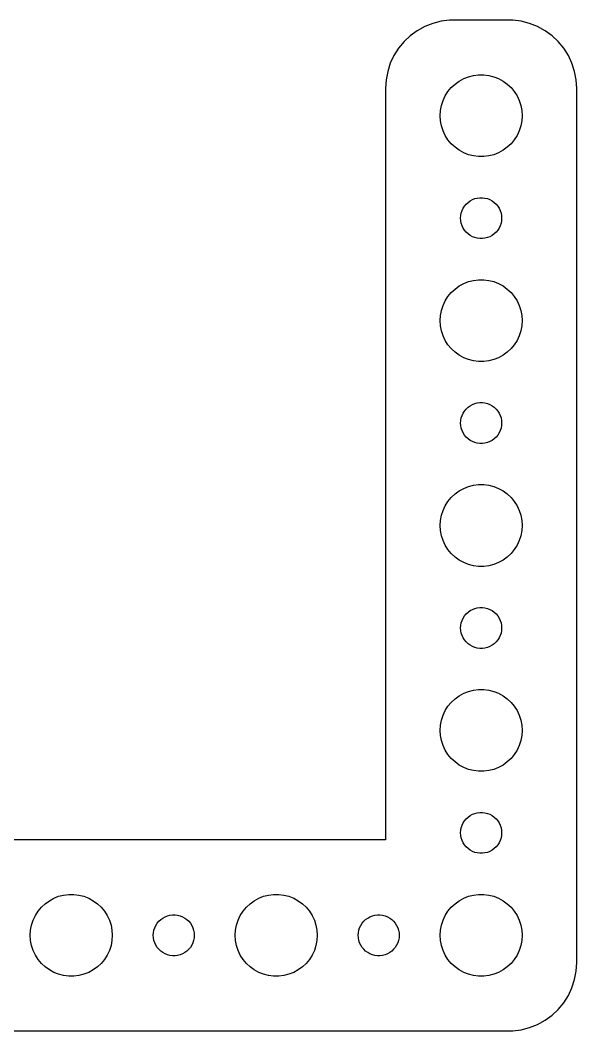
# Model space of a CAD drawing. Header units: metres. Extents: x -37 to 37, y 161 to 319.
# Drawn here: x -3.7 to 37, y 161 to 235 of the extents above; entities that cross this region are included whole.
import ezdxf

# ---------------------------------------------------------------- set-up
doc = ezdxf.new("R2010")
doc.units = ezdxf.units.M

msp = doc.modelspace()

# ---------------------------------------------------------------- linework, layer by layer
for p, q in [((25.8711, 234.524), (25.3209, 234.222)), ((26.4549, 234.755), (25.8711, 234.524)), ((27.0631, 234.911), (26.4549, 234.755)), ((27.686, 234.99), (27.0631, 234.911)), ((32.3139, 234.99), (27.686, 234.99)), ((32.9369, 234.911), (32.3139, 234.99)), ((33.5451, 234.755), (32.9369, 234.911)), ((34.1289, 234.524), (33.5451, 234.755)), ((34.6791, 234.222), (34.1289, 234.524)), ((24.8129, 233.853), (24.3551, 233.423)), ((25.3209, 234.222), (24.8129, 233.853)), ((35.1871, 233.853), (34.6791, 234.222)), ((35.6448, 233.423), (35.1871, 233.853)), ((24.3551, 233.423), (23.9549, 232.939)), ((36.0451, 232.939), (35.6448, 233.423)), ((23.6185, 232.409), (23.3511, 231.841)), ((23.9549, 232.939), (23.6185, 232.409)), ((36.3815, 232.409), (36.0451, 232.939)), ((36.6489, 231.841), (36.3815, 232.409)), ((23.3511, 231.841), (23.1571, 231.243)), ((36.8429, 231.243), (36.6489, 231.841)), ((23.1571, 231.243), (23.0394, 230.627)), ((28.7227, 230.714), (29.0729, 230.853)), ((29.0729, 230.853), (29.4379, 230.947)), ((29.4379, 230.947), (29.8116, 230.994)), ((29.8116, 230.994), (30.1884, 230.994)), ((30.1884, 230.994), (30.5621, 230.947)), ((30.5621, 230.947), (30.927, 230.853)), ((30.927, 230.853), (31.2773, 230.714)), ((36.9606, 230.627), (36.8429, 231.243)), ((23.0394, 230.627), (23, 230)), ((27.8131, 230.054), (28.0877, 230.312)), ((28.0877, 230.312), (28.3925, 230.533)), ((28.3925, 230.533), (28.7227, 230.714)), ((31.2773, 230.714), (31.6075, 230.533)), ((31.6075, 230.533), (31.9123, 230.312)), ((31.9123, 230.312), (32.1869, 230.054)), ((37, 230), (36.9606, 230.627)), ((23, 230), (23, 174.99)), ((27.2107, 229.104), (27.3711, 229.445)), ((27.3711, 229.445), (27.5729, 229.763)), ((27.5729, 229.763), (27.8131, 230.054)), ((32.1869, 230.054), (32.427, 229.763)), ((32.427, 229.763), (32.6289, 229.445)), ((32.6289, 229.445), (32.7893, 229.104)), ((37, 166), (37, 230)), ((27.0237, 228.376), (27.0942, 228.746)), ((27.0942, 228.746), (27.2107, 229.104)), ((32.7893, 229.104), (32.9057, 228.746)), ((32.9057, 228.746), (32.9763, 228.376)), ((27, 228), (27.0237, 228.376)), ((27.0237, 227.624), (27, 228)), ((32.9763, 228.376), (33, 228)), ((33, 228), (32.9763, 227.624)), ((27.0942, 227.254), (27.0237, 227.624)), ((27.2107, 226.896), (27.0942, 227.254)), ((32.9057, 227.254), (32.7893, 226.896)), ((32.9763, 227.624), (32.9057, 227.254)), ((27.3711, 226.555), (27.2107, 226.896)), ((27.5729, 226.237), (27.3711, 226.555)), ((32.6289, 226.555), (32.427, 226.237)), ((32.7893, 226.896), (32.6289, 226.555)), ((27.8131, 225.946), (27.5729, 226.237)), ((28.0877, 225.688), (27.8131, 225.946)), ((28.3925, 225.467), (28.0877, 225.688)), ((31.9123, 225.688), (31.6075, 225.467)), ((32.1869, 225.946), (31.9123, 225.688)), ((32.427, 226.237), (32.1869, 225.946)), ((28.7227, 225.286), (28.3925, 225.467)), ((29.0729, 225.147), (28.7227, 225.286)), ((29.4379, 225.053), (29.0729, 225.147)), ((29.8116, 225.006), (29.4379, 225.053)), ((30.1884, 225.006), (29.8116, 225.006)), ((30.5621, 225.053), (30.1884, 225.006)), ((30.927, 225.147), (30.5621, 225.053)), ((31.2773, 225.286), (30.927, 225.147)), ((31.6075, 225.467), (31.2773, 225.286)), ((29.5365, 221.927), (29.7189, 221.973)), ((29.7189, 221.973), (29.9058, 221.997)), ((29.9058, 221.997), (30.0942, 221.997)), ((30.0942, 221.997), (30.2811, 221.973)), ((30.2811, 221.973), (30.4635, 221.927)), ((28.6053, 221.052), (28.6855, 221.223)), ((28.6855, 221.223), (28.7865, 221.382)), ((28.7865, 221.382), (28.9065, 221.527)), ((28.9065, 221.527), (29.0439, 221.656)), ((29.0439, 221.656), (29.1963, 221.766)), ((29.1963, 221.766), (29.3613, 221.857)), ((29.3613, 221.857), (29.5365, 221.927)), ((30.4635, 221.927), (30.6387, 221.857)), ((30.6387, 221.857), (30.8037, 221.766)), ((30.8037, 221.766), (30.9561, 221.656)), ((30.9561, 221.656), (31.0934, 221.527)), ((31.0934, 221.527), (31.2135, 221.382)), ((31.2135, 221.382), (31.3145, 221.223)), ((31.3145, 221.223), (31.3947, 221.052)), ((28.5, 220.5), (28.5118, 220.688)), ((28.5118, 220.312), (28.5, 220.5)), ((28.5118, 220.688), (28.5471, 220.873)), ((28.5471, 220.873), (28.6053, 221.052)), ((31.3947, 221.052), (31.4529, 220.873)), ((31.4529, 220.873), (31.4882, 220.688)), ((31.4882, 220.688), (31.5, 220.5)), ((31.5, 220.5), (31.4882, 220.312)), ((28.5471, 220.127), (28.5118, 220.312)), ((28.6053, 219.948), (28.5471, 220.127)), ((28.6855, 219.777), (28.6053, 219.948)), ((28.7865, 219.618), (28.6855, 219.777)), ((31.3145, 219.777), (31.2135, 219.618)), ((31.3947, 219.948), (31.3145, 219.777)), ((31.4529, 220.127), (31.3947, 219.948)), ((31.4882, 220.312), (31.4529, 220.127)), ((28.9065, 219.473), (28.7865, 219.618)), ((29.0439, 219.344), (28.9065, 219.473)), ((29.1963, 219.234), (29.0439, 219.344)), ((29.3613, 219.143), (29.1963, 219.234)), ((29.5365, 219.073), (29.3613, 219.143)), ((29.7189, 219.027), (29.5365, 219.073)), ((29.9058, 219.003), (29.7189, 219.027)), ((30.0942, 219.003), (29.9058, 219.003)), ((30.2811, 219.027), (30.0942, 219.003)), ((30.4635, 219.073), (30.2811, 219.027)), ((30.6387, 219.143), (30.4635, 219.073)), ((30.8037, 219.234), (30.6387, 219.143)), ((30.9561, 219.344), (30.8037, 219.234)), ((31.0934, 219.473), (30.9561, 219.344)), ((31.2135, 219.618), (31.0934, 219.473)), ((27.8131, 215.054), (28.0877, 215.312)), ((28.0877, 215.312), (28.3925, 215.533)), ((28.3925, 215.533), (28.7227, 215.714)), ((28.7227, 215.714), (29.0729, 215.853)), ((29.0729, 215.853), (29.4379, 215.947)), ((29.4379, 215.947), (29.8116, 215.994)), ((29.8116, 215.994), (30.1884, 215.994)), ((30.1884, 215.994), (30.5621, 215.947)), ((30.5621, 215.947), (30.927, 215.853)), ((30.927, 215.853), (31.2773, 215.714)), ((31.2773, 215.714), (31.6075, 215.533)), ((31.6075, 215.533), (31.9123, 215.312)), ((31.9123, 215.312), (32.1869, 215.054)), ((27.3711, 214.445), (27.5729, 214.763)), ((27.5729, 214.763), (27.8131, 215.054)), ((32.1869, 215.054), (32.427, 214.763)), ((32.427, 214.763), (32.6289, 214.445)), ((27.0942, 213.746), (27.2107, 214.104)), ((27.2107, 214.104), (27.3711, 214.445)), ((32.6289, 214.445), (32.7893, 214.104)), ((32.7893, 214.104), (32.9057, 213.746)), ((27, 213), (27.0237, 213.376)), ((27.0237, 213.376), (27.0942, 213.746)), ((32.9057, 213.746), (32.9763, 213.376)), ((32.9763, 213.376), (33, 213)), ((27.0237, 212.624), (27, 213)), ((27.0942, 212.254), (27.0237, 212.624)), ((32.9763, 212.624), (32.9057, 212.254)), ((33, 213), (32.9763, 212.624)), ((27.2107, 211.896), (27.0942, 212.254)), ((27.3711, 211.555), (27.2107, 211.896)), ((32.7893, 211.896), (32.6289, 211.555)), ((32.9057, 212.254), (32.7893, 211.896)), ((27.5729, 211.237), (27.3711, 211.555)), ((27.8131, 210.946), (27.5729, 211.237)), ((28.0877, 210.688), (27.8131, 210.946)), ((32.1869, 210.946), (31.9123, 210.688)), ((32.427, 211.237), (32.1869, 210.946)), ((32.6289, 211.555), (32.427, 211.237)), ((28.3925, 210.467), (28.0877, 210.688)), ((28.7227, 210.286), (28.3925, 210.467)), ((29.0729, 210.147), (28.7227, 210.286)), ((29.4379, 210.053), (29.0729, 210.147)), ((30.927, 210.147), (30.5621, 210.053)), ((31.2773, 210.286), (30.927, 210.147)), ((31.6075, 210.467), (31.2773, 210.286)), ((31.9123, 210.688), (31.6075, 210.467)), ((29.8116, 210.006), (29.4379, 210.053)), ((30.1884, 210.006), (29.8116, 210.006)), ((30.5621, 210.053), (30.1884, 210.006)), ((28.7865, 206.382), (28.9065, 206.527)), ((28.9065, 206.527), (29.0439, 206.656)), ((29.0439, 206.656), (29.1963, 206.766)), ((29.1963, 206.766), (29.3613, 206.857)), ((29.3613, 206.857), (29.5365, 206.927)), ((29.5365, 206.927), (29.7189, 206.973)), ((29.7189, 206.973), (29.9058, 206.997)), ((29.9058, 206.997), (30.0942, 206.997)), ((30.0942, 206.997), (30.2811, 206.973)), ((30.2811, 206.973), (30.4635, 206.927)), ((30.4635, 206.927), (30.6387, 206.857)), ((30.6387, 206.857), (30.8037, 206.766)), ((30.8037, 206.766), (30.9561, 206.656)), ((30.9561, 206.656), (31.0934, 206.527)), ((31.0934, 206.527), (31.2135, 206.382)), ((28.5, 205.5), (28.5118, 205.688)), ((28.5118, 205.688), (28.5471, 205.873)), ((28.5471, 205.873), (28.6053, 206.052)), ((28.6053, 206.052), (28.6855, 206.223)), ((28.6855, 206.223), (28.7865, 206.382)), ((31.2135, 206.382), (31.3145, 206.223)), ((31.3145, 206.223), (31.3947, 206.052)), ((31.3947, 206.052), (31.4529, 205.873)), ((31.4529, 205.873), (31.4882, 205.688)), ((31.4882, 205.688), (31.5, 205.5)), ((28.5118, 205.312), (28.5, 205.5)), ((28.5471, 205.127), (28.5118, 205.312)), ((28.6053, 204.948), (28.5471, 205.127)), ((28.6855, 204.777), (28.6053, 204.948)), ((31.3947, 204.948), (31.3145, 204.777)), ((31.4529, 205.127), (31.3947, 204.948)), ((31.4882, 205.312), (31.4529, 205.127)), ((31.5, 205.5), (31.4882, 205.312)), ((28.7865, 204.618), (28.6855, 204.777)), ((28.9065, 204.473), (28.7865, 204.618)), ((29.0439, 204.344), (28.9065, 204.473)), ((29.1963, 204.234), (29.0439, 204.344)), ((29.3613, 204.143), (29.1963, 204.234)), ((30.8037, 204.234), (30.6387, 204.143)), ((30.9561, 204.344), (30.8037, 204.234)), ((31.0934, 204.473), (30.9561, 204.344)), ((31.2135, 204.618), (31.0934, 204.473)), ((31.3145, 204.777), (31.2135, 204.618)), ((29.5365, 204.073), (29.3613, 204.143)), ((29.7189, 204.027), (29.5365, 204.073)), ((29.9058, 204.003), (29.7189, 204.027)), ((30.0942, 204.003), (29.9058, 204.003)), ((30.2811, 204.027), (30.0942, 204.003)), ((30.4635, 204.073), (30.2811, 204.027)), ((30.6387, 204.143), (30.4635, 204.073)), ((28.0877, 200.312), (28.3925, 200.533)), ((28.3925, 200.533), (28.7227, 200.714)), ((28.7227, 200.714), (29.0729, 200.853)), ((29.0729, 200.853), (29.4379, 200.947)), ((29.4379, 200.947), (29.8116, 200.994)), ((29.8116, 200.994), (30.1884, 200.994)), ((30.1884, 200.994), (30.5621, 200.947)), ((30.5621, 200.947), (30.927, 200.853)), ((30.927, 200.853), (31.2773, 200.714)), ((31.2773, 200.714), (31.6075, 200.533)), ((31.6075, 200.533), (31.9123, 200.312)), ((27.3711, 199.445), (27.5729, 199.763)), ((27.5729, 199.763), (27.8131, 200.054)), ((27.8131, 200.054), (28.0877, 200.312)), ((31.9123, 200.312), (32.1869, 200.054)), ((32.1869, 200.054), (32.427, 199.763)), ((32.427, 199.763), (32.6289, 199.445)), ((27.0942, 198.746), (27.2107, 199.104)), ((27.2107, 199.104), (27.3711, 199.445)), ((32.6289, 199.445), (32.7893, 199.104)), ((32.7893, 199.104), (32.9057, 198.746)), ((27, 198), (27.0237, 198.376)), ((27.0237, 198.376), (27.0942, 198.746)), ((32.9057, 198.746), (32.9763, 198.376)), ((32.9763, 198.376), (33, 198)), ((27.0237, 197.624), (27, 198)), ((27.0942, 197.254), (27.0237, 197.624)), ((32.9763, 197.624), (32.9057, 197.254)), ((33, 198), (32.9763, 197.624)), ((27.2107, 196.896), (27.0942, 197.254)), ((27.3711, 196.555), (27.2107, 196.896)), ((32.7893, 196.896), (32.6289, 196.555)), ((32.9057, 197.254), (32.7893, 196.896)), ((27.5729, 196.237), (27.3711, 196.555)), ((27.8131, 195.946), (27.5729, 196.237)), ((32.427, 196.237), (32.1869, 195.946)), ((32.6289, 196.555), (32.427, 196.237)), ((28.0877, 195.688), (27.8131, 195.946)), ((28.3925, 195.467), (28.0877, 195.688)), ((28.7227, 195.286), (28.3925, 195.467)), ((31.6075, 195.467), (31.2773, 195.286)), ((31.9123, 195.688), (31.6075, 195.467)), ((32.1869, 195.946), (31.9123, 195.688)), ((29.0729, 195.147), (28.7227, 195.286)), ((29.4379, 195.053), (29.0729, 195.147)), ((29.8116, 195.006), (29.4379, 195.053)), ((30.1884, 195.006), (29.8116, 195.006)), ((30.5621, 195.053), (30.1884, 195.006)), ((30.927, 195.147), (30.5621, 195.053)), ((31.2773, 195.286), (30.927, 195.147)), ((28.9065, 191.527), (29.0439, 191.656)), ((29.0439, 191.656), (29.1963, 191.766)), ((29.1963, 191.766), (29.3613, 191.857)), ((29.3613, 191.857), (29.5365, 191.927)), ((29.5365, 191.927), (29.7189, 191.973)), ((29.7189, 191.973), (29.9058, 191.997)), ((29.9058, 191.997), (30.0942, 191.997)), ((30.0942, 191.997), (30.2811, 191.973)), ((30.2811, 191.973), (30.4635, 191.927)), ((30.4635, 191.927), (30.6387, 191.857)), ((30.6387, 191.857), (30.8037, 191.766)), ((30.8037, 191.766), (30.9561, 191.656)), ((30.9561, 191.656), (31.0934, 191.527)), ((28.5118, 190.688), (28.5471, 190.873)), ((28.5471, 190.873), (28.6053, 191.052)), ((28.6053, 191.052), (28.6855, 191.223)), ((28.6855, 191.223), (28.7865, 191.382)), ((28.7865, 191.382), (28.9065, 191.527)), ((31.0934, 191.527), (31.2135, 191.382)), ((31.2135, 191.382), (31.3145, 191.223)), ((31.3145, 191.223), (31.3947, 191.052)), ((31.3947, 191.052), (31.4529, 190.873)), ((31.4529, 190.873), (31.4882, 190.688)), ((28.5, 190.5), (28.5118, 190.688)), ((28.5118, 190.312), (28.5, 190.5)), ((28.5471, 190.127), (28.5118, 190.312)), ((31.4882, 190.312), (31.4529, 190.127)), ((31.4882, 190.688), (31.5, 190.5)), ((31.5, 190.5), (31.4882, 190.312)), ((28.6053, 189.948), (28.5471, 190.127)), ((28.6855, 189.777), (28.6053, 189.948)), ((28.7865, 189.618), (28.6855, 189.777)), ((28.9065, 189.473), (28.7865, 189.618)), ((29.0439, 189.344), (28.9065, 189.473)), ((31.0934, 189.473), (30.9561, 189.344)), ((31.2135, 189.618), (31.0934, 189.473)), ((31.3145, 189.777), (31.2135, 189.618)), ((31.3947, 189.948), (31.3145, 189.777)), ((31.4529, 190.127), (31.3947, 189.948)), ((29.1963, 189.234), (29.0439, 189.344)), ((29.3613, 189.143), (29.1963, 189.234)), ((29.5365, 189.073), (29.3613, 189.143)), ((29.7189, 189.027), (29.5365, 189.073)), ((29.9058, 189.003), (29.7189, 189.027)), ((30.0942, 189.003), (29.9058, 189.003)), ((30.2811, 189.027), (30.0942, 189.003)), ((30.4635, 189.073), (30.2811, 189.027)), ((30.6387, 189.143), (30.4635, 189.073)), ((30.8037, 189.234), (30.6387, 189.143)), ((30.9561, 189.344), (30.8037, 189.234)), ((28.3925, 185.533), (28.7227, 185.714)), ((28.7227, 185.714), (29.0729, 185.853)), ((29.0729, 185.853), (29.4379, 185.947)), ((29.4379, 185.947), (29.8116, 185.994)), ((29.8116, 185.994), (30.1884, 185.994)), ((30.1884, 185.994), (30.5621, 185.947)), ((30.5621, 185.947), (30.927, 185.853)), ((30.927, 185.853), (31.2773, 185.714)), ((31.2773, 185.714), (31.6075, 185.533)), ((27.5729, 184.763), (27.8131, 185.054)), ((27.8131, 185.054), (28.0877, 185.312)), ((28.0877, 185.312), (28.3925, 185.533)), ((31.6075, 185.533), (31.9123, 185.312)), ((31.9123, 185.312), (32.1869, 185.054)), ((32.1869, 185.054), (32.427, 184.763)), ((27.2107, 184.104), (27.3711, 184.445)), ((27.3711, 184.445), (27.5729, 184.763)), ((32.427, 184.763), (32.6289, 184.445)), ((32.6289, 184.445), (32.7893, 184.104)), ((27.0237, 183.376), (27.0942, 183.746)), ((27.0942, 183.746), (27.2107, 184.104)), ((32.7893, 184.104), (32.9057, 183.746)), ((32.9057, 183.746), (32.9763, 183.376)), ((27, 183), (27.0237, 183.376)), ((27.0237, 182.624), (27, 183)), ((32.9763, 183.376), (33, 183)), ((33, 183), (32.9763, 182.624)), ((27.0942, 182.254), (27.0237, 182.624)), ((27.2107, 181.896), (27.0942, 182.254)), ((32.9057, 182.254), (32.7893, 181.896)), ((32.9763, 182.624), (32.9057, 182.254)), ((27.3711, 181.555), (27.2107, 181.896)), ((27.5729, 181.237), (27.3711, 181.555)), ((32.6289, 181.555), (32.427, 181.237)), ((32.7893, 181.896), (32.6289, 181.555)), ((27.8131, 180.946), (27.5729, 181.237)), ((28.0877, 180.688), (27.8131, 180.946)), ((28.3925, 180.467), (28.0877, 180.688)), ((31.9123, 180.688), (31.6075, 180.467)), ((32.1869, 180.946), (31.9123, 180.688)), ((32.427, 181.237), (32.1869, 180.946)), ((28.7227, 180.286), (28.3925, 180.467)), ((29.0729, 180.147), (28.7227, 180.286)), ((29.4379, 180.053), (29.0729, 180.147)), ((29.8116, 180.006), (29.4379, 180.053)), ((30.1884, 180.006), (29.8116, 180.006)), ((30.5621, 180.053), (30.1884, 180.006)), ((30.927, 180.147), (30.5621, 180.053)), ((31.2773, 180.286), (30.927, 180.147)), ((31.6075, 180.467), (31.2773, 180.286)), ((29.1963, 176.766), (29.3613, 176.857)), ((29.3613, 176.857), (29.5365, 176.927)), ((29.5365, 176.927), (29.7189, 176.973)), ((29.7189, 176.973), (29.9058, 176.997)), ((29.9058, 176.997), (30.0942, 176.997)), ((30.0942, 176.997), (30.2811, 176.973)), ((30.2811, 176.973), (30.4635, 176.927)), ((30.4635, 176.927), (30.6387, 176.857)), ((30.6387, 176.857), (30.8037, 176.766)), ((28.6053, 176.052), (28.6855, 176.223)), ((28.6855, 176.223), (28.7865, 176.382)), ((28.7865, 176.382), (28.9065, 176.527)), ((28.9065, 176.527), (29.0439, 176.656)), ((29.0439, 176.656), (29.1963, 176.766)), ((30.8037, 176.766), (30.9561, 176.656)), ((30.9561, 176.656), (31.0934, 176.527)), ((31.0934, 176.527), (31.2135, 176.382)), ((31.2135, 176.382), (31.3145, 176.223)), ((31.3145, 176.223), (31.3947, 176.052)), ((28.5, 175.5), (28.5118, 175.688)), ((28.5118, 175.312), (28.5, 175.5)), ((28.5118, 175.688), (28.5471, 175.873)), ((28.5471, 175.873), (28.6053, 176.052)), ((31.3947, 176.052), (31.4529, 175.873)), ((31.4529, 175.873), (31.4882, 175.688)), ((31.4882, 175.688), (31.5, 175.5)), ((31.5, 175.5), (31.4882, 175.312)), ((23, 174.99), (-23, 174.99)), ((28.5471, 175.127), (28.5118, 175.312)), ((28.6053, 174.948), (28.5471, 175.127)), ((28.6855, 174.777), (28.6053, 174.948)), ((28.7865, 174.618), (28.6855, 174.777)), ((28.9065, 174.473), (28.7865, 174.618)), ((31.2135, 174.618), (31.0934, 174.473)), ((31.3145, 174.777), (31.2135, 174.618)), ((31.3947, 174.948), (31.3145, 174.777)), ((31.4529, 175.127), (31.3947, 174.948)), ((31.4882, 175.312), (31.4529, 175.127)), ((29.0439, 174.344), (28.9065, 174.473)), ((29.1963, 174.234), (29.0439, 174.344)), ((29.3613, 174.143), (29.1963, 174.234)), ((29.5365, 174.073), (29.3613, 174.143)), ((29.7189, 174.027), (29.5365, 174.073)), ((29.9058, 174.003), (29.7189, 174.027)), ((30.0942, 174.003), (29.9058, 174.003)), ((30.2811, 174.027), (30.0942, 174.003)), ((30.4635, 174.073), (30.2811, 174.027)), ((30.6387, 174.143), (30.4635, 174.073)), ((30.8037, 174.234), (30.6387, 174.143)), ((30.9561, 174.344), (30.8037, 174.234)), ((31.0934, 174.473), (30.9561, 174.344)), ((-0.92705, 170.853), (-0.56213, 170.947)), ((-0.56213, 170.947), (-0.18837, 170.994)), ((-0.18837, 170.994), (0.18837, 170.994)), ((0.18837, 170.994), (0.56213, 170.947)), ((0.56213, 170.947), (0.92705, 170.853)), ((14.0729, 170.853), (14.4379, 170.947)), ((14.4379, 170.947), (14.8116, 170.994)), ((14.8116, 170.994), (15.1884, 170.994)), ((15.1884, 170.994), (15.5621, 170.947)), ((15.5621, 170.947), (15.927, 170.853)), ((29.0729, 170.853), (29.4379, 170.947)), ((29.4379, 170.947), (29.8116, 170.994)), ((29.8116, 170.994), (30.1884, 170.994)), ((30.1884, 170.994), (30.5621, 170.947)), ((30.5621, 170.947), (30.927, 170.853)), ((-2.1869, 170.054), (-1.91226, 170.312)), ((-1.91226, 170.312), (-1.60747, 170.533)), ((-1.60747, 170.533), (-1.27733, 170.714)), ((-1.27733, 170.714), (-0.92705, 170.853)), ((0.92705, 170.853), (1.27733, 170.714)), ((1.27733, 170.714), (1.60747, 170.533)), ((1.60747, 170.533), (1.91226, 170.312)), ((1.91226, 170.312), (2.1869, 170.054)), ((12.8131, 170.054), (13.0877, 170.312)), ((13.0877, 170.312), (13.3925, 170.533)), ((13.3925, 170.533), (13.7227, 170.714)), ((13.7227, 170.714), (14.0729, 170.853)), ((15.927, 170.853), (16.2773, 170.714)), ((16.2773, 170.714), (16.6075, 170.533)), ((16.6075, 170.533), (16.9123, 170.312)), ((16.9123, 170.312), (17.1869, 170.054)), ((27.8131, 170.054), (28.0877, 170.312)), ((28.0877, 170.312), (28.3925, 170.533)), ((28.3925, 170.533), (28.7227, 170.714)), ((28.7227, 170.714), (29.0729, 170.853)), ((30.927, 170.853), (31.2773, 170.714)), ((31.2773, 170.714), (31.6075, 170.533)), ((31.6075, 170.533), (31.9123, 170.312)), ((31.9123, 170.312), (32.1869, 170.054)), ((-2.78932, 169.104), (-2.62891, 169.445)), ((-2.62891, 169.445), (-2.42705, 169.763)), ((-2.42705, 169.763), (-2.1869, 170.054)), ((2.1869, 170.054), (2.42705, 169.763)), ((2.42705, 169.763), (2.62891, 169.445)), ((2.62891, 169.445), (2.78932, 169.104)), ((6.86133, 169.357), (7.03647, 169.427)), ((7.03647, 169.427), (7.21892, 169.473)), ((7.21892, 169.473), (7.40581, 169.497)), ((7.40581, 169.497), (7.59418, 169.497)), ((7.59418, 169.497), (7.78107, 169.473)), ((7.78107, 169.473), (7.96352, 169.427)), ((7.96352, 169.427), (8.13866, 169.357)), ((12.2107, 169.104), (12.3711, 169.445)), ((12.3711, 169.445), (12.5729, 169.763)), ((12.5729, 169.763), (12.8131, 170.054)), ((17.1869, 170.054), (17.427, 169.763)), ((17.427, 169.763), (17.6289, 169.445)), ((17.6289, 169.445), (17.7893, 169.104)), ((21.8613, 169.357), (22.0365, 169.427)), ((22.0365, 169.427), (22.2189, 169.473)), ((22.2189, 169.473), (22.4058, 169.497)), ((22.4058, 169.497), (22.5942, 169.497)), ((22.5942, 169.497), (22.7811, 169.473)), ((22.7811, 169.473), (22.9635, 169.427)), ((22.9635, 169.427), (23.1387, 169.357)), ((27.2107, 169.104), (27.3711, 169.445)), ((27.3711, 169.445), (27.5729, 169.763)), ((27.5729, 169.763), (27.8131, 170.054)), ((32.1869, 170.054), (32.427, 169.763)), ((32.427, 169.763), (32.6289, 169.445)), ((32.6289, 169.445), (32.7893, 169.104)), ((-2.97633, 168.376), (-2.90575, 168.746)), ((-2.90575, 168.746), (-2.78932, 169.104)), ((2.78932, 169.104), (2.90575, 168.746)), ((2.90575, 168.746), (2.97633, 168.376)), ((6.10533, 168.552), (6.18553, 168.723)), ((6.18553, 168.723), (6.28647, 168.882)), ((6.28647, 168.882), (6.40654, 169.027)), ((6.40654, 169.027), (6.54385, 169.156)), ((6.54385, 169.156), (6.69626, 169.266)), ((6.69626, 169.266), (6.86133, 169.357)), ((8.13866, 169.357), (8.30373, 169.266)), ((8.30373, 169.266), (8.45613, 169.156)), ((8.45613, 169.156), (8.59344, 169.027)), ((8.59344, 169.027), (8.71352, 168.882)), ((8.71352, 168.882), (8.81445, 168.723)), ((8.81445, 168.723), (8.89465, 168.552)), ((12.0237, 168.376), (12.0942, 168.746)), ((12.0942, 168.746), (12.2107, 169.104)), ((17.7893, 169.104), (17.9057, 168.746)), ((17.9057, 168.746), (17.9763, 168.376)), ((21.1053, 168.552), (21.1855, 168.723)), ((21.1855, 168.723), (21.2865, 168.882)), ((21.2865, 168.882), (21.4065, 169.027)), ((21.4065, 169.027), (21.5439, 169.156)), ((21.5439, 169.156), (21.6963, 169.266)), ((21.6963, 169.266), (21.8613, 169.357)), ((23.1387, 169.357), (23.3037, 169.266)), ((23.3037, 169.266), (23.4561, 169.156)), ((23.4561, 169.156), (23.5934, 169.027)), ((23.5934, 169.027), (23.7135, 168.882)), ((23.7135, 168.882), (23.8145, 168.723)), ((23.8145, 168.723), (23.8947, 168.552)), ((27.0237, 168.376), (27.0942, 168.746)), ((27.0942, 168.746), (27.2107, 169.104)), ((32.7893, 169.104), (32.9057, 168.746)), ((32.9057, 168.746), (32.9763, 168.376)), ((-3, 168), (-2.97633, 168.376)), ((-2.97633, 167.624), (-3, 168)), ((2.97633, 168.376), (3, 168)), ((3, 168), (2.97633, 167.624)), ((6, 168), (6.01183, 168.188)), ((6.01183, 167.812), (6, 168)), ((6.01183, 168.188), (6.04712, 168.373)), ((6.04712, 168.373), (6.10533, 168.552)), ((8.89465, 168.552), (8.95287, 168.373)), ((8.95287, 168.373), (8.98816, 168.188)), ((8.98816, 168.188), (9, 168)), ((9, 168), (8.98816, 167.812)), ((12, 168), (12.0237, 168.376)), ((12.0237, 167.624), (12, 168)), ((17.9763, 168.376), (18, 168)), ((18, 168), (17.9763, 167.624)), ((21, 168), (21.0118, 168.188)), ((21.0118, 167.812), (21, 168)), ((21.0118, 168.188), (21.0471, 168.373)), ((21.0471, 168.373), (21.1053, 168.552)), ((23.8947, 168.552), (23.9529, 168.373)), ((23.9529, 168.373), (23.9882, 168.188)), ((23.9882, 168.188), (24, 168)), ((24, 168), (23.9882, 167.812)), ((27, 168), (27.0237, 168.376)), ((27.0237, 167.624), (27, 168)), ((32.9763, 168.376), (33, 168)), ((33, 168), (32.9763, 167.624)), ((-2.90575, 167.254), (-2.97633, 167.624)), ((-2.78932, 166.896), (-2.90575, 167.254)), ((2.90575, 167.254), (2.78932, 166.896)), ((2.97633, 167.624), (2.90575, 167.254)), ((6.04712, 167.627), (6.01183, 167.812)), ((6.10533, 167.448), (6.04712, 167.627)), ((6.18553, 167.277), (6.10533, 167.448)), ((6.28647, 167.118), (6.18553, 167.277)), ((8.81445, 167.277), (8.71352, 167.118)), ((8.89465, 167.448), (8.81445, 167.277)), ((8.95287, 167.627), (8.89465, 167.448)), ((8.98816, 167.812), (8.95287, 167.627)), ((12.0942, 167.254), (12.0237, 167.624)), ((12.2107, 166.896), (12.0942, 167.254)), ((17.9057, 167.254), (17.7893, 166.896)), ((17.9763, 167.624), (17.9057, 167.254)), ((21.0471, 167.627), (21.0118, 167.812)), ((21.1053, 167.448), (21.0471, 167.627)), ((21.1855, 167.277), (21.1053, 167.448)), ((21.2865, 167.118), (21.1855, 167.277)), ((23.8145, 167.277), (23.7135, 167.118)), ((23.8947, 167.448), (23.8145, 167.277)), ((23.9529, 167.627), (23.8947, 167.448)), ((23.9882, 167.812), (23.9529, 167.627)), ((27.0942, 167.254), (27.0237, 167.624)), ((27.2107, 166.896), (27.0942, 167.254)), ((32.9057, 167.254), (32.7893, 166.896)), ((32.9763, 167.624), (32.9057, 167.254)), ((-2.62891, 166.555), (-2.78932, 166.896)), ((-2.42705, 166.237), (-2.62891, 166.555)), ((2.62891, 166.555), (2.42705, 166.237)), ((2.78932, 166.896), (2.62891, 166.555)), ((6.40654, 166.973), (6.28647, 167.118)), ((6.54385, 166.844), (6.40654, 166.973)), ((6.69626, 166.734), (6.54385, 166.844)), ((6.86133, 166.643), (6.69626, 166.734)), ((7.03647, 166.573), (6.86133, 166.643)), ((7.21892, 166.527), (7.03647, 166.573)), ((7.40581, 166.503), (7.21892, 166.527)), ((7.59418, 166.503), (7.40581, 166.503)), ((7.78107, 166.527), (7.59418, 166.503)), ((7.96352, 166.573), (7.78107, 166.527)), ((8.13866, 166.643), (7.96352, 166.573)), ((8.30373, 166.734), (8.13866, 166.643)), ((8.45613, 166.844), (8.30373, 166.734)), ((8.59344, 166.973), (8.45613, 166.844)), ((8.71352, 167.118), (8.59344, 166.973)), ((12.3711, 166.555), (12.2107, 166.896)), ((12.5729, 166.237), (12.3711, 166.555)), ((17.6289, 166.555), (17.427, 166.237)), ((17.7893, 166.896), (17.6289, 166.555)), ((21.4065, 166.973), (21.2865, 167.118)), ((21.5439, 166.844), (21.4065, 166.973)), ((21.6963, 166.734), (21.5439, 166.844)), ((21.8613, 166.643), (21.6963, 166.734)), ((22.0365, 166.573), (21.8613, 166.643)), ((22.2189, 166.527), (22.0365, 166.573)), ((22.4058, 166.503), (22.2189, 166.527)), ((22.5942, 166.503), (22.4058, 166.503)), ((22.7811, 166.527), (22.5942, 166.503)), ((22.9635, 166.573), (22.7811, 166.527)), ((23.1387, 166.643), (22.9635, 166.573)), ((23.3037, 166.734), (23.1387, 166.643)), ((23.4561, 166.844), (23.3037, 166.734)), ((23.5934, 166.973), (23.4561, 166.844)), ((23.7135, 167.118), (23.5934, 166.973)), ((27.3711, 166.555), (27.2107, 166.896)), ((27.5729, 166.237), (27.3711, 166.555)), ((32.6289, 166.555), (32.427, 166.237)), ((32.7893, 166.896), (32.6289, 166.555)), ((-2.1869, 165.946), (-2.42705, 166.237)), ((-1.91226, 165.688), (-2.1869, 165.946)), ((2.1869, 165.946), (1.91226, 165.688)), ((2.42705, 166.237), (2.1869, 165.946)), ((12.8131, 165.946), (12.5729, 166.237)), ((13.0877, 165.688), (12.8131, 165.946)), ((17.1869, 165.946), (16.9123, 165.688)), ((17.427, 166.237), (17.1869, 165.946)), ((27.8131, 165.946), (27.5729, 166.237)), ((28.0877, 165.688), (27.8131, 165.946)), ((32.1869, 165.946), (31.9123, 165.688)), ((32.427, 166.237), (32.1869, 165.946)), ((36.9606, 165.373), (37, 166)), ((-1.60747, 165.467), (-1.91226, 165.688)), ((-1.27733, 165.286), (-1.60747, 165.467)), ((-0.92705, 165.147), (-1.27733, 165.286)), ((-0.56213, 165.053), (-0.92705, 165.147)), ((-0.18837, 165.006), (-0.56213, 165.053)), ((0.18837, 165.006), (-0.18837, 165.006)), ((0.56213, 165.053), (0.18837, 165.006)), ((0.92705, 165.147), (0.56213, 165.053)), ((1.27733, 165.286), (0.92705, 165.147)), ((1.60747, 165.467), (1.27733, 165.286)), ((1.91226, 165.688), (1.60747, 165.467)), ((13.3925, 165.467), (13.0877, 165.688)), ((13.7227, 165.286), (13.3925, 165.467)), ((14.0729, 165.147), (13.7227, 165.286)), ((14.4379, 165.053), (14.0729, 165.147)), ((14.8116, 165.006), (14.4379, 165.053)), ((15.1884, 165.006), (14.8116, 165.006)), ((15.5621, 165.053), (15.1884, 165.006)), ((15.927, 165.147), (15.5621, 165.053)), ((16.2773, 165.286), (15.927, 165.147)), ((16.6075, 165.467), (16.2773, 165.286)), ((16.9123, 165.688), (16.6075, 165.467)), ((28.3925, 165.467), (28.0877, 165.688)), ((28.7227, 165.286), (28.3925, 165.467)), ((29.0729, 165.147), (28.7227, 165.286)), ((29.4379, 165.053), (29.0729, 165.147)), ((29.8116, 165.006), (29.4379, 165.053)), ((30.1884, 165.006), (29.8116, 165.006)), ((30.5621, 165.053), (30.1884, 165.006)), ((30.927, 165.147), (30.5621, 165.053)), ((31.2773, 165.286), (30.927, 165.147)), ((31.6075, 165.467), (31.2773, 165.286)), ((31.9123, 165.688), (31.6075, 165.467)), ((36.8429, 164.757), (36.9606, 165.373)), ((36.6489, 164.159), (36.8429, 164.757)), ((36.0451, 163.061), (36.3815, 163.591)), ((36.3815, 163.591), (36.6489, 164.159)), ((35.6448, 162.577), (36.0451, 163.061)), ((34.6791, 161.778), (35.1871, 162.147)), ((35.1871, 162.147), (35.6448, 162.577)), ((33.5451, 161.245), (34.1289, 161.476)), ((34.1289, 161.476), (34.6791, 161.778)), ((-32.3139, 161.01), (32.3139, 161.01)), ((32.3139, 161.01), (32.9369, 161.089)), ((32.9369, 161.089), (33.5451, 161.245))]:
    msp.add_line(p, q)

doc.saveas('drawing.dxf')
